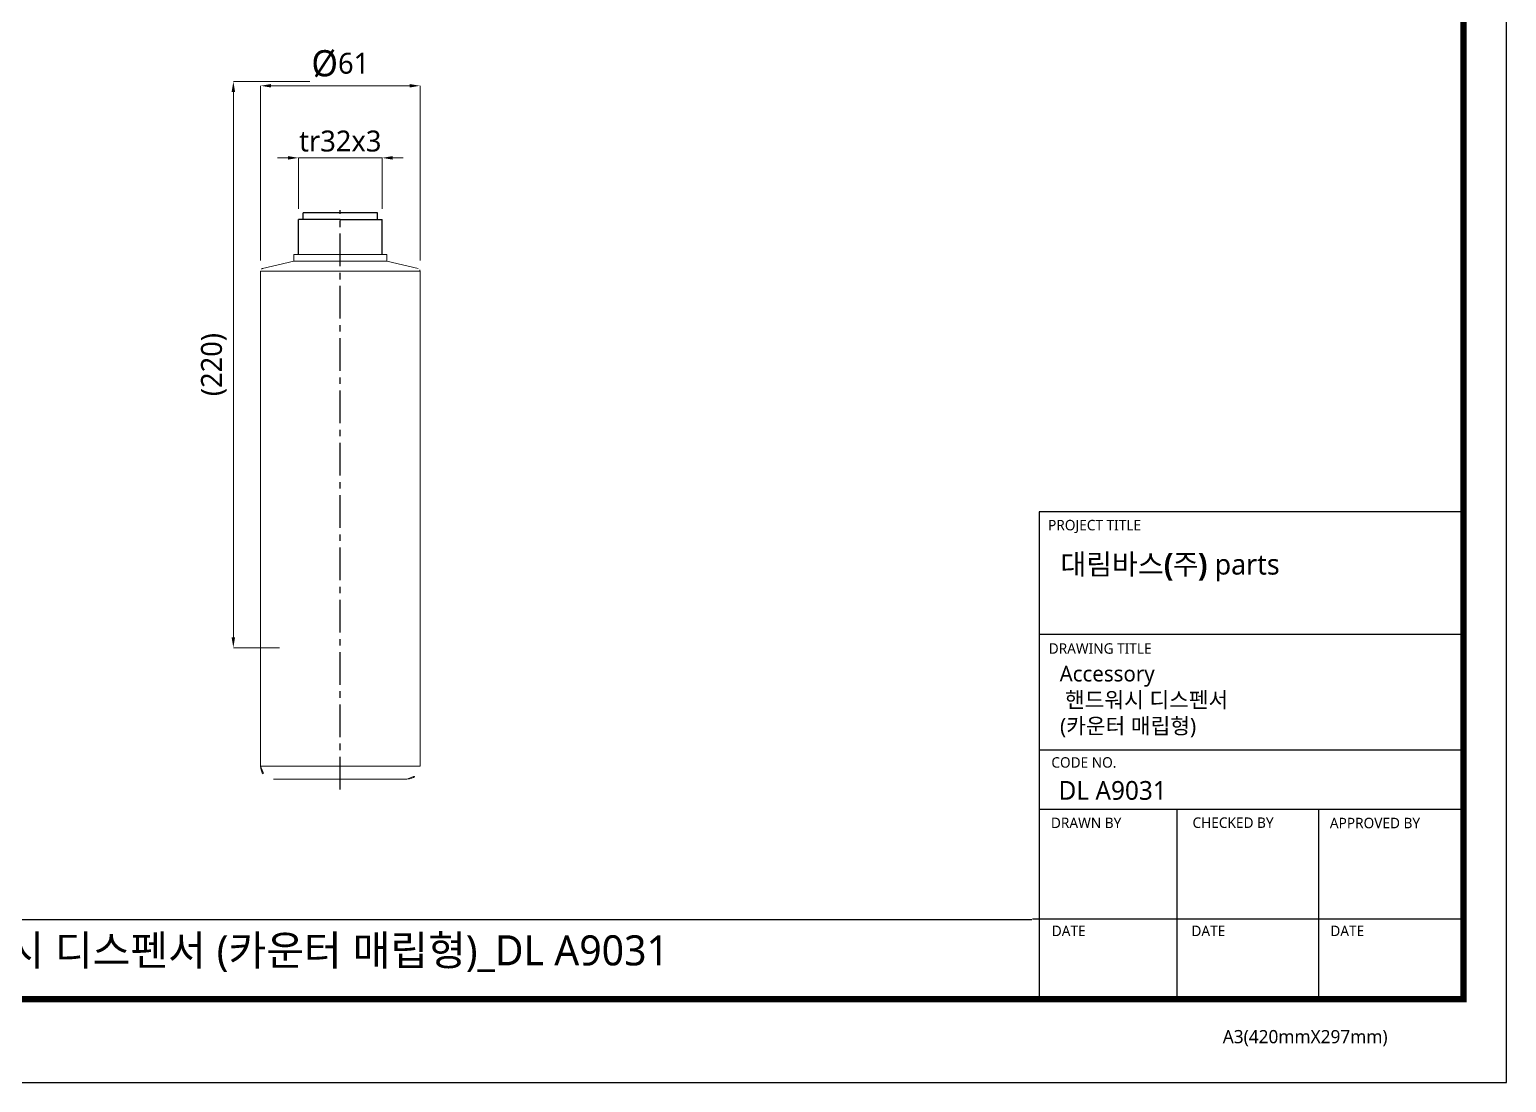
# Model space of a CAD drawing. Extents: x 16296660632 to 16296678045, y -37409619871 to -37409617205.
# Drawn here: x 16296677480 to 16296678045, y -37409617949 to -37409617547 of the extents above; entities that cross this region are included whole.
import ezdxf

# ---------------------------------------------------------------- set-up
doc = ezdxf.new("R2010")
doc.units = 0
doc.header["$LTSCALE"] = 10
doc.header["$MEASUREMENT"] = 0
doc.header["$PDMODE"] = 3
doc.header["$PDSIZE"] = -10
doc.linetypes.add('CENTER', pattern=[2, 1.25, -0.25, 0.25, -0.25])
doc.layers.get('0').update_dxf_attribs({"linetype": 'CONTINUOUS'})
doc.layers.get('DEFPOINTS').update_dxf_attribs({"linetype": 'CONTINUOUS'})
doc.layers.add('center line', color=1, linetype='CENTER')
doc.layers.add('Sheet Thic line', color=60, linetype='CONTINUOUS')
doc.styles.add('Daelim Dimension', font='')
doc.styles.get('Daelim Dimension').set_extended_font_data('NanumGothic')
doc.dimstyles.new('DEFAULT', dxfattribs={"dimscale": 2, "dimtxt": 2, "dimasz": 2, "dimexe": 0, "dimexo": 2, "dimgap": 1, "dimtad": 1, "dimdec": 1, "dimzin": 9, "dimdsep": 46, "dimtxsty": 'Daelim Dimension', "dimcen": 0.5, "dimclrd": 252, "dimclre": 252, "dimclrt": 3, "dimadec": 1, "dimazin": 0, "dimtfac": 1, "dimtdec": 1, "dimtix": 1, "dimtmove": 0, "dimatfit": 3, "dimfxl": 1, "dimtolj": 1, "dimtzin": 1, "dimlwd": 9, "dimlwe": 9, "dimarcsym": 0})

# ---------------------------------------------------------------- blocks, each defined once
blk = doc.blocks.new('A$C22522628')
at = {"color": 7, "linetype": 'Continuous', "lineweight": 15}
for p, q in [((12.7, 198), (0.77, 195.18)), ((12.7, 200.5), (48.3, 200.5)), ((12.7, 200.5), (12.7, 198)), ((12.7, 198), (48.3, 198)), ((48.3, 200.5), (48.3, 198)), ((60.23, 195.18), (48.3, 198)), ((0, 194.21), (0, 5)), ((0, 194.21), (61, 194.21)), ((61, 194.21), (61, 5)), ((61, 5), (0, 5)), ((5, 0), (56, 0))]:
    blk.add_line(p, q, dxfattribs=at)
for centre, radius, start, end in [((1, 194.21), 1, 103.2908, 180), ((60, 194.21), 1, 0, 76.7092), ((5, 5), 5, 180, 270), ((56, 5), 5, 270, 0)]:
    blk.add_arc(centre, radius, start, end, dxfattribs=at)
blk = doc.blocks.new('*D19')
at = {"layer": 'DEFPOINTS', "color": 0, "transparency": 16777216}
for p in [(16296677629.6416, -37409617568.30509), (16296677568.6416, -37409617639.16105), (16296677629.6416, -37409617639.16105)]:
    blk.add_point(p, dxfattribs=at)
at = {"layer": 'Sheet Thic line', "color": 5, "lineweight": 9, "transparency": 16777216}
for p, q in [((16296677568.6416, -37409617635.16105), (16296677568.6416, -37409617568.30509)), ((16296677572.6416, -37409617568.30509), (16296677625.6416, -37409617568.30509)), ((16296677629.6416, -37409617635.16105), (16296677629.6416, -37409617568.30509))]:
    blk.add_line(p, q, dxfattribs=at)
at = {"layer": 'Sheet Thic line', "color": 5, "transparency": 16777216}
for points in [[(16296677572.6416, -37409617567.63843), (16296677572.6416, -37409617568.97176), (16296677568.6416, -37409617568.30509)], [(16296677625.6416, -37409617567.63843), (16296677625.6416, -37409617568.97176), (16296677629.6416, -37409617568.30509)]]:
    blk.add_solid(points, dxfattribs=at)
at = {"layer": 'Sheet Thic line', "color": 7, "transparency": 16777216, "insert": (16296677599.1416, -37409617559.9174), "char_height": 8, "attachment_point": 5, "style": 'Daelim Dimension'}
blk.add_mtext('\\A1;{\\H1.25x;\\C0;Ø}61', dxfattribs=at)
blk = doc.blocks.new('*D20')
at = {"layer": 'DEFPOINTS', "color": 0, "transparency": 16777216}
for p in [(16296677591.456409, -37409617566.644569), (16296677558.24069, -37409617783.137444), (16296677579.88965, -37409617783.137444)]:
    blk.add_point(p, dxfattribs=at)
at = {"layer": 'Sheet Thic line', "color": 5, "lineweight": 9, "transparency": 16777216}
for p, q in [((16296677587.456409, -37409617566.644569), (16296677558.24069, -37409617566.644569)), ((16296677558.24069, -37409617570.644569), (16296677558.24069, -37409617779.137444)), ((16296677575.88965, -37409617783.137444), (16296677558.24069, -37409617783.137444))]:
    blk.add_line(p, q, dxfattribs=at)
at = {"layer": 'Sheet Thic line', "color": 5, "transparency": 16777216}
for points in [[(16296677557.57403, -37409617570.644569), (16296677558.90736, -37409617570.644569), (16296677558.24069, -37409617566.644569)], [(16296677557.57403, -37409617779.137444), (16296677558.90736, -37409617779.137444), (16296677558.24069, -37409617783.137444)]]:
    blk.add_solid(points, dxfattribs=at)
at = {"layer": 'Sheet Thic line', "color": 7, "transparency": 16777216, "insert": (16296677550.758579, -37409617674.891006), "char_height": 8, "attachment_point": 5, "rotation": 90, "style": 'Daelim Dimension'}
blk.add_mtext('\\A1;(220)', dxfattribs=at)
blk = doc.blocks.new('*D21')
at = {"layer": 'DEFPOINTS', "color": 0, "transparency": 16777216}
for p in [(16296677615.1416, -37409617595.864098), (16296677583.1416, -37409617619.369751), (16296677615.1416, -37409617619.369751)]:
    blk.add_point(p, dxfattribs=at)
at = {"layer": 'Sheet Thic line', "color": 5, "lineweight": 9, "transparency": 16777216}
for p, q in [((16296677579.1416, -37409617595.864098), (16296677575.1416, -37409617595.864098)), ((16296677583.1416, -37409617615.369751), (16296677583.1416, -37409617595.864098)), ((16296677583.1416, -37409617595.864098), (16296677615.1416, -37409617595.864098)), ((16296677615.1416, -37409617615.369751), (16296677615.1416, -37409617595.864098)), ((16296677619.1416, -37409617595.864098), (16296677623.1416, -37409617595.864098))]:
    blk.add_line(p, q, dxfattribs=at)
at = {"layer": 'Sheet Thic line', "color": 5, "transparency": 16777216}
for points in [[(16296677579.1416, -37409617595.197433), (16296677579.1416, -37409617596.530762), (16296677583.1416, -37409617595.864098)], [(16296677619.1416, -37409617595.197433), (16296677619.1416, -37409617596.530762), (16296677615.1416, -37409617595.864098)]]:
    blk.add_solid(points, dxfattribs=at)
at = {"layer": 'Sheet Thic line', "color": 7, "transparency": 16777216, "insert": (16296677599.1416, -37409617589.48069), "char_height": 8, "attachment_point": 5, "style": 'Daelim Dimension'}
blk.add_mtext('\\A1;tr32x3', dxfattribs=at)

msp = doc.modelspace()

# ---------------------------------------------------------------- linework, layer by layer
at = {"color": 5, "ltscale": 40}
for p, q in [((16296678028.6665, -37409617731.203087), (16296677866.35927, -37409617731.203087)), ((16296678028.6665, -37409617778.116966), (16296677866.35927, -37409617778.116966)), ((16296678028.6665, -37409617778.116966), (16296677866.35927, -37409617778.116966)), ((16296678028.6665, -37409617822.248894), (16296677866.35927, -37409617822.248894)), ((16296678028.6665, -37409617822.248894), (16296677866.35927, -37409617822.248894)), ((16296678028.6665, -37409617845.010323), (16296677866.35927, -37409617845.010323)), ((16296678028.6665, -37409617845.010323), (16296677866.35927, -37409617845.010323)), ((16296677919.07807, -37409617845.010323), (16296677919.07807, -37409617917.467598)), ((16296677973.18284, -37409617845.010323), (16296677973.18284, -37409617917.467598)), ((16296678028.6665, -37409617886.866119), (16296677863.793779, -37409617886.866119)), ((16296678028.6665, -37409617886.866119), (16296677867.6238, -37409617886.866119)), ((16296678028.6665, -37409617917.467598), (16296677889.568769, -37409617917.467598))]:
    msp.add_line(p, q, dxfattribs=at)
at = {"color": 5, "ltscale": 0.5}
msp.add_line((16296677866.35927, -37409617731.203087), (16296677866.35927, -37409617918.449379), dxfattribs=at)
at = {"color": 5}
msp.add_line((16296677045.86632, -37409617886.982193), (16296677863.59848, -37409617886.982193), dxfattribs=at)
at = {"ltscale": 0.5}
msp.add_lwpolyline([(16296677029.53594, -37409617949.330544), (16296678045.09594, -37409617949.330544), (16296678045.09594, -37409617205.210548), (16296677029.53594, -37409617205.210548)], close=True, dxfattribs=at)
at = {"color": 5, "linetype": 'ByBlock', "lineweight": 200, "const_width": 2.34}
msp.add_lwpolyline([(16296677045.86632, -37409617917.467987), (16296678028.666321, -37409617917.467987), (16296678028.666321, -37409617222.487984), (16296677045.86632, -37409617222.487984)], close=True, dxfattribs=at)
at = {"layer": 'center line'}
msp.add_line((16296677599.1416, -37409617837.303993), (16296677599.1416, -37409617615.869751), dxfattribs=at)
at = {"layer": 'Sheet Thic line'}
for p, q in [((16296677583.1416, -37409617632.869751), (16296677583.1416, -37409617619.369751)), ((16296677599.1416, -37409617619.369751), (16296677583.1416, -37409617619.369751)), ((16296677613.341591, -37409617616.869751), (16296677584.941601, -37409617616.869751)), ((16296677584.941601, -37409617619.369751), (16296677584.941601, -37409617616.869751)), ((16296677599.1416, -37409617619.369751), (16296677615.1416, -37409617619.369751)), ((16296677613.341591, -37409617619.369751), (16296677613.341591, -37409617616.869751)), ((16296677615.1416, -37409617632.869751), (16296677615.1416, -37409617619.369751))]:
    msp.add_line(p, q, dxfattribs=at)

# ---------------------------------------------------------------- block references
msp.add_blockref('A$C22522628', (16296677568.6416, -37409617833.369751), dxfattribs=at)

# ---------------------------------------------------------------- texts
at = {"color": 5, "ltscale": 40, "style": 'Daelim Dimension'}
for s, height, p in [('PROJECT TITLE', 4.00765758, (16296677869.795259, -37409617738.267517)), ('DRAWING TITLE', 4.00765758, (16296677870.05221, -37409617785.435501)), ('CODE NO.', 4.0076576, (16296677871.05722, -37409617828.993797)), ('DRAWN BY', 4.0076576, (16296677870.900061, -37409617852.094887)), ('CHECKED BY', 4.0076576, (16296677925.04793, -37409617852.023819)), ('APPROVED BY', 4.00765758, (16296677977.56282, -37409617852.153267)), ('DATE', 4.0076576, (16296677871.213091, -37409617893.400574)), ('DATE', 4.0076576, (16296677924.621771, -37409617893.400574)), ('DATE', 4.0076576, (16296677977.74711, -37409617893.400574)), ('A3(420mmX297mm)', 5.05809927, (16296677936.60301, -37409617934.340477))]:
    msp.add_text(s, height=height, dxfattribs=at).set_placement(p)
at = {"attachment_point": 1, "style": 'Daelim Dimension'}
for s, insert, char_height, width in [('{\\fPretendard Variable SemiBold|b0|i0|c129|p2;\\C7;대림바스(주)} parts', (16296677874.56218, -37409617747.318367), 7.85616123, 126.26628788), ('\\pt24; Accessory\\P  {\\fGulim|b0|i0|c129|p50;핸드워시 디스펜서\\P }({\\fGulim|b0|i0|c129|p50;카운터 매립형})', (16296677872.20402, -37409617790.039719), 6, 110.87303948), ('{\\fNanumGothic|b0|i0|c129|p50;DL A9031}', (16296677873.79859, -37409617834.102997), 7.154784, 120.40769861)]:
    msp.add_mtext(s, dxfattribs=dict(at, insert=insert, char_height=char_height, width=width))
at = {"color": 2, "insert": (16296677216.003481, -37409617893.083572), "char_height": 11.49876, "width": 642.92208427, "attachment_point": 1, "style": 'Daelim Dimension'}
msp.add_mtext('{\\fPretendard Variable SemiBold|b0|i0|c129|p2;대림바스(주)}_Parts _Accessory_{\\fGulim|b0|i0|c129|p50;핸드워시 디스펜서 }({\\fGulim|b0|i0|c129|p50;카운터 매립형})_DL A9031', dxfattribs=at)

# ---------------------------------------------------------------- dimensions: what is measured, and where the dimension line sits
at = {"layer": 'Sheet Thic line', "color": 5}
dim = msp.add_linear_dim(base=(16296677629.6416, -37409617568.305092), p1=(16296677568.6416, -37409617639.161049), p2=(16296677629.6416, -37409617639.161049), text='{\\H1.25x;\\C0;Ø}<>', dimstyle='DEFAULT', override={"dimtxt": 4, "dimclrd": 5, "dimclre": 5, "dimclrt": 7}, dxfattribs=at)
dim.commit()
dim.dimension.update_dxf_attribs({"geometry": '*D19', "text_midpoint": (16296677599.1416, -37409617568.305092), "dimtype": 160})
dim = msp.add_linear_dim(base=(16296677558.24069, -37409617783.137444), p1=(16296677591.456409, -37409617566.644569), p2=(16296677579.88965, -37409617783.137444), angle=90, text='(220)', dimstyle='DEFAULT', override={"dimtxt": 4, "dimclrd": 5, "dimclre": 5, "dimclrt": 7}, dxfattribs=at)
dim.commit()
dim.dimension.update_dxf_attribs({"geometry": '*D20', "text_midpoint": (16296677550.758579, -37409617674.891006)})
dim = msp.add_linear_dim(base=(16296677615.1416, -37409617595.864098), p1=(16296677583.1416, -37409617619.369751), p2=(16296677615.1416, -37409617619.369751), text='tr<>x3', dimstyle='DEFAULT', override={"dimtxt": 4, "dimclrd": 5, "dimclre": 5, "dimclrt": 7}, dxfattribs=at)
dim.commit()
dim.dimension.update_dxf_attribs({"geometry": '*D21', "text_midpoint": (16296677599.1416, -37409617589.48069)})

doc.saveas('drawing.dxf')
